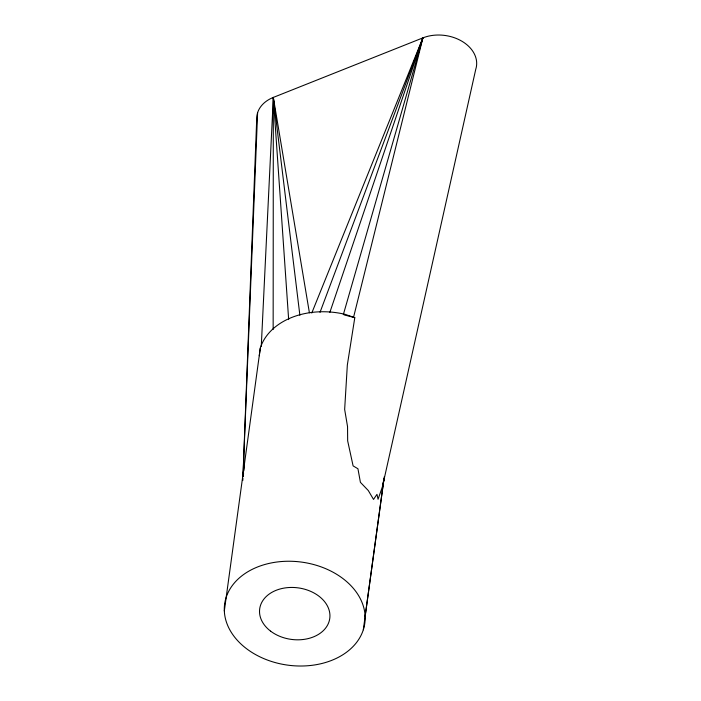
<?xml version="1.0" encoding="UTF-8"?>
<svg xmlns="http://www.w3.org/2000/svg" width="701" height="701" viewBox="0 0 701 701"><rect width="100%" height="100%" fill="white"/><g stroke="black" fill="none" stroke-linecap="round" stroke-linejoin="round"><path stroke-width="1.05" d="M273.153 329.479L273.32 97.421L422.887 37.88A35.365 25.99 7.8 0 1 461.994 41.28A35.365 25.99 7.8 0 1 475.76 69.285L382.466 486.573L378.058 499.252L376.98 494.345L373.519 499.427L368.305 490.551L360.41 482.332L357.939 468.759L353.102 465.893L347.661 440.868L347.547 426.637L344.655 409.428L347.337 364.984L354.794 317.658L344.927 314.293A70.731 51.979 7.8 0 0 260.316 347.976L224.329 610.93M242.818 480.413L242.896 478.231M242.984 476.04L256.706 119.407A35.365 25.99 7.8 0 1 273.32 97.421L309.404 312.795M243.037 476.032L257.609 112.677M261.271 346.364L273.32 97.421L299.879 315.275M243.273 476.093L243.562 473.017M243.764 470.967L244.342 464.816M259.274 355.749L260.316 347.976M365.125 616.337L383.999 478.546L382.466 486.573M363.311 629.787A70.731 51.979 7.8 0 0 274.31 562.395A70.731 51.979 7.8 0 0 246.559 648.714A70.731 51.979 7.8 0 0 363.311 629.787L384.271 476.829M354.794 317.658L353.549 317.325L422.887 37.88L311.77 313.04M343.306 314.688L422.887 37.88L320.024 312.331M329.864 312.348L422.887 37.88M344.331 314.951L353.549 317.325M273.32 97.421L288.654 319.577M270.647 631.172A35.365 25.99 7.8 0 0 329.023 621.708A35.365 25.99 7.8 0 0 284.518 588.016A35.365 25.99 7.8 0 0 270.647 631.172"/></g></svg>
